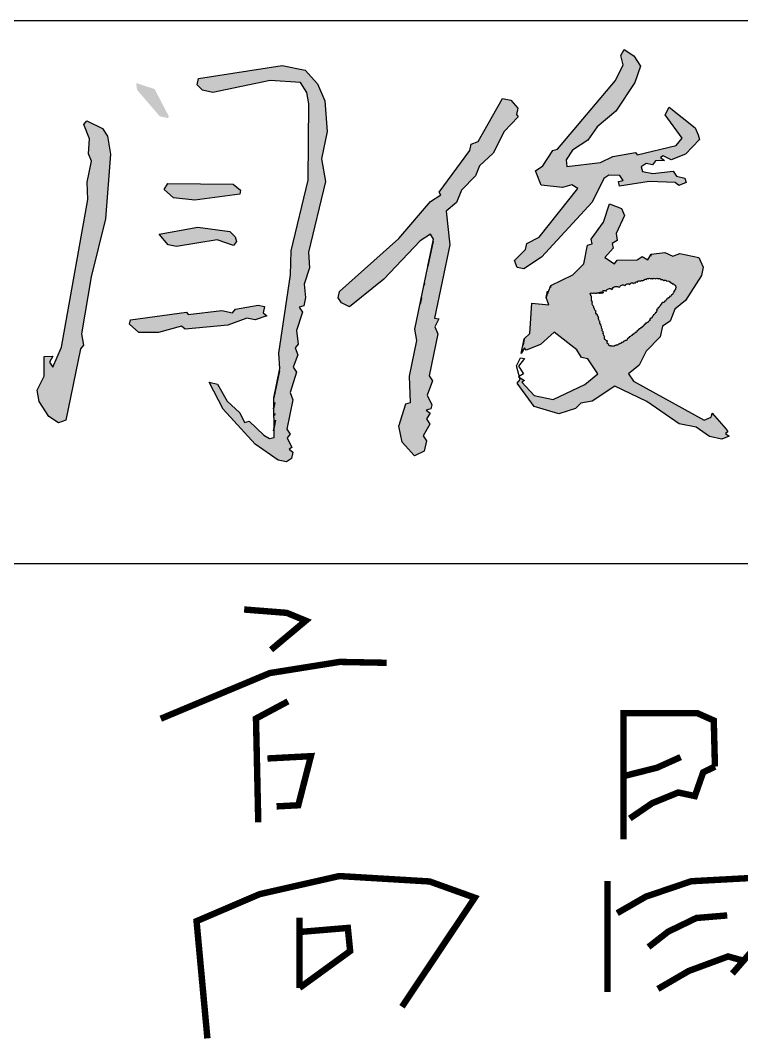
# Model space of a CAD drawing. Extents: x 4689302 to 7068445, y -422737 to 2032183.
# Drawn here: x 4730944 to 4731807, y -360760 to -359537 of the extents above; entities that cross this region are included whole.
import ezdxf

# ---------------------------------------------------------------- set-up
doc = ezdxf.new("R2010")
doc.units = 0
doc.header["$LTSCALE"] = 1000
doc.header["$MEASUREMENT"] = 0
doc.layers.get('0').update_dxf_attribs({"linetype": 'CONTINUOUS'})

# ---------------------------------------------------------------- blocks, each defined once
blk = doc.blocks.new('A$C744C32FA')
at = {"const_width": 30}
for points in [[(-1936, 1093.1), (-1737, 1077.4), (-1648, 1040.8), (-1810.3, 904.9)], [(942.2, 897.6), (1106.9, 926), (1169.4, 977), (1294.3, 999.7)], [(1541.1, 978.1), (1734.1, 989.1), (1817.8, 1000), (1872.5, 989.1)], [(1706.1, 987.5), (1698.5, 527.6)], [(-2325.8, 582.3), (-2064, 692), (-1816.1, 795.8), (-1489.9, 848), (-1270.4, 843.8)], [(1192.1, 880.6), (1163.7, 477.9), (1154.6, 348.5)], [(947.9, 580), (1072.8, 676.4), (1203.4, 738.8), (1356.7, 744.5), (1390.8, 772.8)], [(1530.1, 654.4), (1646.7, 719.9), (1785.1, 749), (1890.7, 785.4), (2007.2, 796.3)], [(-1731.1, 663.3), (-1880.7, 583.2), (-1870, 97.6)], [(-163.7, 18.3), (-163.7, 608.8), (180.7, 608.8), (258.6, 574), (264.1, 358.7)], [(1506.7, 561), (1490, 391), (1399.9, 274.3), (1309, 156.7), (1214, 33.6), (1126, -80.4), (1076.2, -119)], [(1095.5, 313.4), (1231.8, 432.5), (1356.7, 563), (1402.2, 585.7)], [(1603.2, 465.3), (1698.5, 527.6), (1793.8, 556.9), (1966.1, 567.8), (2002.8, 589.8)], [(1510, 451), (1603.4, 321), (1696.9, 211), (1853.7, 87.6), (1966.7, -1.2), (2044.2, -62.1), (2137.4, -95.7), (2323, -162.6), (2364.3, -162.4), (2404.4, -149), (2384.3, -155.7)], [(-1827.2, 396.4), (-1624.2, 407.1), (-1683, 177.6), (-1784.5, 172.3)], [(-163.7, 313.6), (-6.7, 353.2), (103.8, 402.9)], [(-133.8, 115.8), (-28.8, 187.6), (92.8, 237.3), (170.2, 220.7), (208.8, 331.1), (264.1, 358.7)], [(1369.4, -2.1), (1420.6, -23.6), (1477.1, -50.5)], [(-2107.7, -912.6), (-2158.4, -364.4), (-1862.9, -237.9), (-1491.3, -153.5), (-1069.2, -178.8), (-858.1, -254.7), (-908.7, -330.6), (-1198.4, -764.7)], [(1331.8, -238.6), (1431.3, -184.9), (1525.5, -163.4), (1670.8, -155.3), (1721.9, -174.1), (1703.1, -260.1), (1444.8, -563.8)], [(-237.6, -177.2), (-237.6, -696.2)], [(-192.7, -326.9), (-58.5, -249.7), (153.5, -177.7), (449.6, -161.7), (557.7, -209.7), (533.7, -365.6), (449.6, -489.5), (345.6, -609.4)], [(-1677.1, -676.4), (-1677.1, -347.5)], [(-46.5, -485.5), (45.5, -413.5), (177.5, -349.6), (321.6, -337.6)], [(-1677.1, -415), (-1451.5, -396.1), (-1440.7, -504.3), (-1677.1, -676.4)], [(-2.5, -681.3), (141.5, -597.4), (325.6, -529.4), (397.6, -549.4)]]:
    blk.add_lwpolyline(points, dxfattribs=at)

msp = doc.modelspace()

# ---------------------------------------------------------------- hatches: boundary and pattern name
at = {"linetype": 'Continuous'}
h = msp.add_hatch(color=256, dxfattribs=at)
h.paths.add_polyline_path([(4731052.1, -359697.4), (4731048.8, -359675.8), (4731042.8, -359666.7), (4731023.8, -359657.5), (4731020.3, -359662), (4731027.2, -359679.1), (4731026, -359697.2), (4731029.4, -359705.7), (4731024.2, -359730.8), (4731025, -359751.9), (4730993.4, -359928.4), (4730983.1, -359952.4), (4730979.1, -359946.3), (4730983.2, -359939.3), (4730972.7, -359939.7), (4730973, -359963.3), (4730964.3, -359979.8), (4730966.7, -359993.4), (4730978.6, -360011.6), (4730990.1, -360019.2), (4730998.6, -360015.8), (4731016.4, -359930.6), (4731020, -359926.1), (4731017.6, -359912.5), (4731029.2, -359844.3), (4731046.4, -359774.7)])
h.paths.add_polyline_path([(4731105, -359619.5), (4731083, -359612.3), (4731083.9, -359620.4), (4731111.2, -359652.2), (4731121.3, -359654.3), (4731121.8, -359651.8)])
h.paths.add_polyline_path([(4731243.2, -359609.2), (4731279.3, -359611.5), (4731287.2, -359623.6), (4731289.6, -359637.2), (4731288.8, -359728.6), (4731268.5, -359813.3), (4731267.7, -359841.9), (4731253.4, -359935.6), (4731254.7, -359954.2), (4731247.4, -359989.3), (4731248, -360036.5), (4731242.4, -360038), (4731235.5, -360033.9), (4731218, -360017.2), (4731212.5, -360018.6), (4731207.1, -360007), (4731191.6, -359993.3), (4731180.3, -359972.7), (4731170.2, -359970.6), (4731187, -360002.8), (4731225.3, -360044.8), (4731252.8, -360063.7), (4731262.8, -360065.8), (4731268.8, -360061.8), (4731270.4, -360054.3), (4731265.9, -360050.7), (4731269, -360048.7), (4731263.5, -360037.1), (4731267.1, -360032.7), (4731263.1, -360026.6), (4731270.5, -359991.5), (4731267, -359982.9), (4731274.8, -359958.4), (4731270.8, -359952.4), (4731276.5, -359937.8), (4731273, -359929.3), (4731276.6, -359924.8), (4731274.7, -359908.7), (4731281.9, -359886.7), (4731278, -359880.6), (4731283.5, -359879.2), (4731285.6, -359869.1), (4731283.7, -359853.1), (4731290.4, -359833.5), (4731289.1, -359814.9), (4731309.4, -359730.3), (4731304.6, -359703.1), (4731311.4, -359670.5), (4731308.7, -359633.4), (4731299.9, -359613.2), (4731284.9, -359597), (4731257.4, -359591.2), (4731157.3, -359606.9), (4731155.8, -359614.5), (4731162.2, -359621), (4731174.8, -359623.7)])
h.paths.add_polyline_path([(4731198.9, -359733.3), (4731120.6, -359732.6), (4731116.5, -359739.6), (4731127.5, -359749.8), (4731153, -359752.5), (4731206.8, -359745.4), (4731207.9, -359740.4)])
h.paths.add_polyline_path([(4731201.4, -359796.6), (4731194.9, -359790), (4731156.8, -359784.7), (4731110.5, -359793.3), (4731121, -359805.9), (4731131, -359808), (4731179.7, -359799.9), (4731199.3, -359806.6), (4731202.8, -359802.1)])
h.paths.add_polyline_path([(4731215.1, -359893.6), (4731225.1, -359895.7), (4731239.2, -359890.8), (4731234.7, -359887.3), (4731236.3, -359879.8), (4731228.8, -359878.2), (4731201.6, -359883), (4731198.1, -359887.5), (4731185.5, -359884.8), (4731145.3, -359889.5), (4731143.3, -359886.5), (4731076, -359895.9), (4731074.9, -359900.9), (4731085.9, -359911.1), (4731109.5, -359910.8), (4731137.2, -359903.5), (4731141.7, -359907), (4731192.4, -359902)])
h.paths.add_polyline_path([(4731488.7, -359723.3), (4731493.8, -359711.3), (4731510, -359696.4), (4731523.3, -359670.4), (4731540, -359652.9), (4731538, -359649.9), (4731539.6, -359642.4), (4731531.1, -359632.8), (4731521.1, -359630.7), (4731492.1, -359682.2), (4731483.5, -359685.6), (4731481.9, -359693.1), (4731445.3, -359743), (4731447.3, -359746), (4731435.2, -359754), (4731397.2, -359798.3), (4731326.3, -359862), (4731324.7, -359869.5), (4731328.7, -359875.5), (4731338.2, -359880.1), (4731379.2, -359846.9), (4731422.7, -359801), (4731434.9, -359793.1), (4731438.8, -359799.2), (4731416.3, -359906.9), (4731418.7, -359920.5), (4731409.8, -359963.1), (4731411, -359994.7), (4731405.5, -359996.2), (4731397.2, -360023.2), (4731401.1, -360042.4), (4731416, -360058.5), (4731427.6, -360053.1), (4731430.2, -360040.6), (4731426.2, -360034.5), (4731434.4, -360020.6), (4731430.4, -360014.5), (4731434.5, -360007.5), (4731430, -360003.9), (4731435.5, -360002.5), (4731436.6, -359997.5), (4731431.2, -359985.9), (4731437.3, -359968.9), (4731433.4, -359962.8), (4731443.9, -359912.7), (4731440.4, -359904.1), (4731445, -359894.6), (4731440, -359893.6), (4731458.3, -359805.9), (4731453.7, -359765.7), (4731466.3, -359755.2), (4731472, -359740.7)])
h.paths.add_polyline_path([(4731634.3, -359664.8), (4731656.6, -359645.9), (4731679.4, -359611.5), (4731686.1, -359592), (4731678.2, -359579.8), (4731666.7, -359572.2), (4731662.7, -359579.2), (4731665.6, -359590.3), (4731656.4, -359609.3), (4731586.9, -359691.5), (4731581.3, -359693), (4731569.6, -359711.4), (4731560.5, -359717.4), (4731567.4, -359734.5), (4731593, -359737.3), (4731604.1, -359734.3), (4731611.1, -359738.4), (4731564.9, -359796.8), (4731550.2, -359804.2), (4731548.7, -359811.7), (4731535.5, -359824.6), (4731538.9, -359833.2), (4731546.5, -359834.8), (4731567.7, -359820.9), (4731628.5, -359755.1), (4731642.3, -359726.6), (4731648.4, -359722.7), (4731661.4, -359722.8), (4731665.4, -359728.8), (4731659.8, -359730.3), (4731661.3, -359735.8), (4731696.5, -359730.1), (4731727.6, -359731.4), (4731732.1, -359734.9), (4731740.7, -359731.5), (4731739.2, -359726), (4731729.2, -359723.9), (4731725.2, -359717.8), (4731701.1, -359720.6), (4731688.6, -359718), (4731687.1, -359712.5), (4731693.2, -359708.5), (4731700.7, -359710.1), (4731704.2, -359705.6), (4731714.8, -359705.2), (4731710.3, -359701.6), (4731713.3, -359699.6), (4731722.8, -359704.2), (4731740, -359697.4), (4731756.7, -359679.9), (4731755.2, -359674.4), (4731751.8, -359665.8), (4731720.4, -359641), (4731715.8, -359650.5), (4731736.1, -359678.2), (4731729, -359687.2), (4731682.2, -359698.4), (4731680.2, -359695.3), (4731653.1, -359700.1), (4731638.4, -359707.5), (4731598.2, -359712.2), (4731597.3, -359704.2), (4731604.9, -359692.7), (4731623.1, -359680.8)])
h.paths.add_polyline_path([(4731657.3, -359792.5), (4731667, -359771), (4731663.6, -359762.5), (4731649.1, -359756.8), (4731641.8, -359778.8), (4731627.1, -359799.3), (4731628.6, -359804.8), (4731623, -359806.3), (4731618.3, -359828.9), (4731605.1, -359841.8), (4731578.9, -359854.6), (4731573.3, -359869.1), (4731576.7, -359877.7), (4731556.1, -359876), (4731553.8, -359912.1), (4731547.2, -359918.6), (4731545.7, -359926.1), (4731543.6, -359936.1), (4731547.6, -359929.2), (4731549.6, -359932.2), (4731566.8, -359925.3), (4731583, -359910.4), (4731609.9, -359931.7), (4731615.8, -359940.8), (4731623.3, -359942.4), (4731635.2, -359960.5), (4731619.6, -359973), (4731581.8, -359991.2), (4731559.2, -359986.5), (4731544.3, -359970.3), (4731547.3, -359968.3), (4731541.7, -359965.1), (4731542.3, -359967.3), (4731538.7, -359971.8), (4731559.1, -359999.5), (4731588.6, -360008.3), (4731608.3, -360002), (4731614.9, -359995.5), (4731628.4, -359993.1), (4731655.7, -359975.3), (4731693.7, -359993.7), (4731732.6, -360020.1), (4731752.7, -360024.3), (4731768.6, -360035.5), (4731783.7, -360038.6), (4731792.2, -360035.2), (4731787.8, -360031.7), (4731790.8, -360029.7), (4731788.8, -360026.6), (4731771.9, -360007.4), (4731771.4, -360009.9), (4731770.9, -360012.4), (4731762.3, -360015.9), (4731677.8, -359969.4), (4731671.9, -359960.4), (4731684.5, -359949.9), (4731693.2, -359933.4), (4731709.9, -359916), (4731712.6, -359903.5), (4731721.6, -359897.5), (4731727.3, -359883), (4731739.9, -359872.6), (4731759.3, -359842.6), (4731761.4, -359832.6), (4731755.9, -359821), (4731733.4, -359816.3), (4731724.8, -359819.7), (4731715.3, -359815.1), (4731699.2, -359817), (4731695.2, -359824), (4731688.2, -359819.9), (4731682.1, -359823.9), (4731658.5, -359824.2), (4731655, -359828.7), (4731643.5, -359821), (4731653.6, -359810.1), (4731652.2, -359804.5), (4731658.2, -359800.6)])
h.paths.add_polyline_path([(4731660.9, -359857.1, -0.520567), (4731667.9, -359854.9, -0.520567), (4731673.3, -359853.3, -0.520567), (4731677.7, -359852.2, -0.520567), (4731679.8, -359851.7, -0.520567), (4731682.5, -359850.6, -0.520567), (4731686.3, -359849.5, -0.520567), (4731689.1, -359849, -0.520567), (4731690.7, -359848.4, -0.520567), (4731693.4, -359847.3, -0.520567), (4731695.6, -359846.8, -0.520567), (4731698.8, -359846.8, -0.520567), (4731701, -359846.8, -0.520567), (4731704.2, -359846.8, -0.520567), (4731707.5, -359846.8, -0.520567), (4731709.6, -359846.8, -0.520567), (4731710.7, -359847.9, -0.520567), (4731714, -359849, -0.520567), (4731717.8, -359849.5, -0.520567), (4731721.6, -359851.1, -0.520567), (4731723.2, -359851.7, -0.520567), (4731724.3, -359852.8, -0.520567), (4731726.4, -359853.8, -0.520567), (4731728.1, -359855.5, -0.520567), (4731728.1, -359858.2, -0.520567), (4731727, -359860.3, -0.520567), (4731725.9, -359862, -0.520567), (4731724.8, -359864.1, -0.520567), (4731723.2, -359865.8, -0.520567), (4731721, -359867.9, -0.520567), (4731718.9, -359869.5, -0.520567), (4731717.2, -359871.2, -0.520567), (4731715.1, -359873.3, -0.520567), (4731712.4, -359875, -0.520567), (4731711.3, -359876, -0.520567), (4731710.2, -359877.7, -0.520567), (4731708.6, -359879.8, -0.520567), (4731706.9, -359881.5, -0.520567), (4731705.3, -359883.6, -0.520567), (4731703.7, -359887.4, -0.520567), (4731701.5, -359889.6, -0.520567), (4731700.4, -359891.7, -0.520567), (4731698.3, -359893.9, -0.520567), (4731697.2, -359895, -0.520567), (4731696.1, -359897.2, -0.520567), (4731693.9, -359898.8, -0.520567), (4731692.3, -359899.9, -0.520567), (4731691.2, -359901, -0.520567), (4731689.6, -359902.6, -0.520567), (4731688, -359904.2, -0.520567), (4731686.3, -359905.3, -0.520567), (4731684.7, -359906.4, -0.520567), (4731683.6, -359907.5, -0.520567), (4731682, -359909.1, -0.520567), (4731679.8, -359910.7, -0.520567), (4731678.2, -359912.3, -0.520567), (4731676.6, -359913.4, -0.520567), (4731675, -359914.5, -0.520567), (4731672.8, -359916.1, -0.520567), (4731671.7, -359917.2, -0.520567), (4731670.6, -359918.3, -0.520567), (4731667.9, -359920.5, -0.520567), (4731666.3, -359921, -0.520567), (4731663.6, -359922.6, -0.520567), (4731661.4, -359924.2, -0.520567), (4731659.8, -359924.8, -0.520567), (4731657.6, -359925.9, -0.520567), (4731655.5, -359926.4, -0.520567), (4731653.8, -359927, -0.520567), (4731652.2, -359927, -0.520567), (4731650.6, -359927, -0.520567), (4731648.4, -359925.3, -0.520567), (4731646.8, -359921, -0.520567), (4731643.5, -359915.6, -0.520567), (4731642.4, -359912.9, -0.520567), (4731641.9, -359910.2, -0.520567), (4731640.8, -359906.9, -0.520567), (4731639.7, -359905.3, -0.520567), (4731639.7, -359903.7, -0.520567), (4731639.2, -359901.5, -0.520567), (4731638.1, -359897.7, -0.520567), (4731636.5, -359895.5, -0.520567), (4731636.5, -359893.4, -0.520567), (4731635.9, -359891.7, -0.520567), (4731634.9, -359889.6, -0.520567), (4731633.2, -359885.3, -0.520567), (4731631.6, -359882.5, -0.520567), (4731630.5, -359879.8, -0.520567), (4731629.4, -359878.2, -0.520567), (4731628.9, -359875.5, -0.520567), (4731628.9, -359873.9, -0.520567), (4731627.8, -359872.3, -0.520567), (4731627.8, -359870.6, -0.520567), (4731627.8, -359869, -0.520567), (4731627.8, -359867.4, -0.520567), (4731626.7, -359865.8, -0.520567), (4731626.2, -359864.1, -0.520567), (4731628.4, -359864.1, -0.520567), (4731630, -359864.1, -0.520567), (4731632.1, -359864.1, -0.520567), (4731633.8, -359864.1, -0.435193), (4731636.6, -359863.7, -0.455955), (4731639.7, -359863, -0.520567), (4731645.2, -359861.4, -0.520567), (4731652.2, -359859.3, -0.520567)], flags=16)
h.paths.add_polyline_path([(4732025.6, -359757.1), (4731987.6, -359738.7), (4731981.1, -359732.1), (4731973.1, -359733), (4731966.6, -359726.4), (4731949.1, -359722.8), (4731954.9, -359744.9), (4731984, -359756.2), (4731990.4, -359762.8), (4731989.4, -359767.8), (4732011.9, -359772.5), (4732027.1, -359762.6)])
h.paths.add_polyline_path([(4731941.3, -359810.1), (4731924.3, -359803.9), (4731905.7, -359805.2), (4731913.1, -359819.9), (4731945.2, -359829.2), (4731947, -359845.3), (4731953.5, -359851.8), (4731962.2, -359835.4)])
h.paths.add_polyline_path([(4731982.6, -359912.9), (4731981.1, -359907.3), (4731990.2, -359901.4), (4731986.3, -359895.3), (4731994.3, -359894.4), (4731992.8, -359888.8), (4731998.4, -359887.4), (4731998.9, -359884.9), (4731989.9, -359877.8), (4731989.4, -359880.3), (4731988.9, -359882.8), (4731980.3, -359886.2), (4731950.4, -359916.6), (4731945.8, -359926.1), (4731930.1, -359938.5), (4731925.5, -359948), (4731890.2, -359966.8), (4731888.7, -359974.3), (4731892.6, -359980.4), (4731907.1, -359986), (4731930.3, -359975.2), (4731961.8, -359937.3), (4731959.8, -359934.2), (4731968.9, -359928.3), (4731967.4, -359922.8)])
h.paths.add_polyline_path([(4732119.8, -359719.2), (4732140, -359710.4), (4732193.8, -359703.3), (4732208.8, -359706.5), (4732232.9, -359703.7), (4732236.9, -359709.7), (4732239, -359699.7), (4732255.5, -359708.4), (4732264.1, -359704.9), (4732265.1, -359699.9), (4732247.1, -359685.7), (4732249.1, -359688.7), (4732243.1, -359692.7), (4732231.6, -359685.1), (4732200.5, -359683.8), (4732196.9, -359688.3), (4732174.4, -359683.6), (4732160.8, -359686), (4732156.8, -359679.9), (4732172.6, -359654.4), (4732177.3, -359631.9), (4732171.9, -359620.3), (4732157.9, -359612.1), (4732154.4, -359616.6), (4732151.6, -359642.2), (4732125.2, -359681.1), (4732119.6, -359682.6), (4732118.1, -359690.1), (4732075.3, -359707.3), (4732074.7, -359709.8), (4732073.2, -359717.3), (4732079.1, -359726.4), (4732046.2, -359758.8), (4732044.1, -359768.8), (4732036, -359769.7), (4732031.4, -359779.2), (4732040.9, -359783.8), (4732045, -359776.8), (4732050, -359777.9), (4732054.1, -359770.9), (4732059.1, -359771.9), (4732057.7, -359766.4), (4732080.9, -359755.6), (4732085.5, -359746.1), (4732103.1, -359736.7)])

# ---------------------------------------------------------------- linework, layer by layer
for p, q in [((4729207.2, -359537.3), (4734707.2, -359537.3)), ((4729207.2, -360187.3), (4734707.2, -360187.3))]:
    msp.add_line(p, q)
for points in [[(4731755.2, -359674.4), (4731756.7, -359679.9), (4731740, -359697.4), (4731722.8, -359704.2), (4731713.3, -359699.6), (4731710.3, -359701.6), (4731714.8, -359705.2), (4731704.2, -359705.6), (4731700.7, -359710.1), (4731693.2, -359708.5), (4731687.1, -359712.5), (4731688.6, -359718), (4731701.1, -359720.6), (4731725.2, -359717.8), (4731729.2, -359723.9), (4731739.2, -359726), (4731740.7, -359731.5), (4731732.1, -359734.9), (4731727.6, -359731.4), (4731696.5, -359730.1), (4731661.3, -359735.8), (4731659.8, -359730.3), (4731665.4, -359728.8), (4731661.4, -359722.8), (4731648.4, -359722.7), (4731642.3, -359726.6), (4731628.5, -359755.1), (4731567.7, -359820.9), (4731546.5, -359834.8), (4731538.9, -359833.2), (4731535.5, -359824.6), (4731548.7, -359811.7), (4731550.2, -359804.2), (4731564.9, -359796.8), (4731611.1, -359738.4), (4731604.1, -359734.3), (4731593, -359737.3), (4731567.4, -359734.5), (4731560.5, -359717.4), (4731569.6, -359711.4), (4731581.3, -359693), (4731586.9, -359691.5), (4731656.4, -359609.3), (4731665.6, -359590.3), (4731662.7, -359579.2), (4731666.7, -359572.2), (4731678.2, -359579.8), (4731686.1, -359592), (4731679.4, -359611.5), (4731656.6, -359645.9), (4731634.3, -359664.8), (4731623.1, -359680.8), (4731604.9, -359692.7), (4731597.3, -359704.2), (4731598.2, -359712.2), (4731638.4, -359707.5), (4731653.1, -359700.1), (4731680.2, -359695.3), (4731682.2, -359698.4), (4731729, -359687.2), (4731736.1, -359678.2), (4731715.8, -359650.5), (4731720.4, -359641), (4731751.8, -359665.8), (4731755.2, -359674.4)], [(4731270.4, -360054.3), (4731268.8, -360061.8), (4731262.8, -360065.8), (4731252.8, -360063.7), (4731225.3, -360044.8), (4731187, -360002.8), (4731170.2, -359970.6), (4731180.3, -359972.7), (4731191.6, -359993.3), (4731207.1, -360007), (4731212.5, -360018.6), (4731218, -360017.2), (4731235.5, -360033.9), (4731242.4, -360038), (4731248, -360036.5), (4731247.4, -359989.3), (4731254.7, -359954.2), (4731253.4, -359935.6), (4731267.7, -359841.9), (4731268.5, -359813.3), (4731288.8, -359728.6), (4731289.6, -359637.2), (4731287.2, -359623.6), (4731279.3, -359611.5), (4731243.2, -359609.2), (4731174.8, -359623.7), (4731162.2, -359621), (4731155.8, -359614.5), (4731157.3, -359606.9), (4731257.4, -359591.2), (4731284.9, -359597), (4731299.9, -359613.2), (4731308.7, -359633.4), (4731311.4, -359670.5), (4731304.6, -359703.1), (4731309.4, -359730.3), (4731289.1, -359814.9), (4731290.4, -359833.5), (4731283.7, -359853.1), (4731285.6, -359869.1), (4731283.5, -359879.2), (4731278, -359880.6), (4731281.9, -359886.7), (4731274.7, -359908.7), (4731276.6, -359924.8), (4731273, -359929.3), (4731276.5, -359937.8), (4731270.8, -359952.4), (4731274.8, -359958.4), (4731267, -359982.9), (4731270.5, -359991.5), (4731263.1, -360026.6), (4731267.1, -360032.7), (4731263.5, -360037.1), (4731269, -360048.7), (4731265.9, -360050.7), (4731270.4, -360054.3)], [(4731539.6, -359642.4), (4731538, -359649.9), (4731540, -359652.9), (4731523.3, -359670.4), (4731510, -359696.4), (4731493.8, -359711.3), (4731488.7, -359723.3), (4731472, -359740.7), (4731466.3, -359755.2), (4731453.7, -359765.7), (4731458.3, -359805.9), (4731440, -359893.6), (4731445, -359894.6), (4731440.4, -359904.1), (4731443.9, -359912.7), (4731433.4, -359962.8), (4731437.3, -359968.9), (4731431.2, -359985.9), (4731436.6, -359997.5), (4731435.5, -360002.5), (4731430, -360003.9), (4731434.5, -360007.5), (4731430.4, -360014.5), (4731434.4, -360020.6), (4731426.2, -360034.5), (4731430.2, -360040.6), (4731427.6, -360053.1), (4731416, -360058.5), (4731401.1, -360042.4), (4731397.2, -360023.2), (4731405.5, -359996.2), (4731411, -359994.7), (4731409.8, -359963.1), (4731418.7, -359920.5), (4731416.3, -359906.9), (4731438.8, -359799.2), (4731434.9, -359793.1), (4731422.7, -359801), (4731379.2, -359846.9), (4731338.2, -359880.1), (4731328.7, -359875.5), (4731324.7, -359869.5), (4731326.3, -359862), (4731397.2, -359798.3), (4731435.2, -359754), (4731447.3, -359746), (4731445.3, -359743), (4731481.9, -359693.1), (4731483.5, -359685.6), (4731492.1, -359682.2), (4731521.1, -359630.7), (4731531.1, -359632.8), (4731539.6, -359642.4)], [(4731020, -359926.1), (4731016.4, -359930.6), (4730998.6, -360015.8), (4730990.1, -360019.2), (4730978.6, -360011.6), (4730966.7, -359993.4), (4730964.3, -359979.8), (4730973, -359963.3), (4730972.7, -359939.7), (4730983.2, -359939.3), (4730979.1, -359946.3), (4730983.1, -359952.4), (4730993.4, -359928.4), (4731025, -359751.9), (4731024.2, -359730.8), (4731029.4, -359705.7), (4731026, -359697.2), (4731027.2, -359679.1), (4731020.3, -359662), (4731023.8, -359657.5), (4731042.8, -359666.7), (4731048.8, -359675.8), (4731052.1, -359697.4), (4731046.4, -359774.7), (4731029.2, -359844.3), (4731017.6, -359912.5), (4731020, -359926.1)], [(4731207.9, -359740.4), (4731206.8, -359745.4), (4731153, -359752.5), (4731127.5, -359749.8), (4731116.5, -359739.6), (4731120.6, -359732.6), (4731198.9, -359733.3), (4731207.9, -359740.4)], [(4731788.8, -360026.6), (4731790.8, -360029.7), (4731787.8, -360031.7), (4731792.2, -360035.2), (4731783.7, -360038.6), (4731768.6, -360035.5), (4731752.7, -360024.3), (4731732.6, -360020.1), (4731693.7, -359993.7), (4731655.7, -359975.3), (4731628.4, -359993.1), (4731614.9, -359995.5), (4731608.3, -360002), (4731588.6, -360008.3), (4731559.1, -359999.5), (4731538.7, -359971.8), (4731542.3, -359967.3), (4731537.9, -359950.7), (4731542.5, -359941.2), (4731547.5, -359942.2), (4731540.4, -359951.2), (4731546.4, -359960.3), (4731540.3, -359964.2), (4731547.3, -359968.3), (4731544.3, -359970.3), (4731559.2, -359986.5), (4731581.8, -359991.2), (4731619.6, -359973), (4731635.2, -359960.5), (4731623.3, -359942.4), (4731615.8, -359940.8), (4731609.9, -359931.7), (4731583, -359910.4), (4731566.8, -359925.3), (4731549.6, -359932.2), (4731547.6, -359929.2), (4731543.6, -359936.1), (4731547.2, -359918.6), (4731553.8, -359912.1), (4731556.1, -359876), (4731576.7, -359877.7), (4731573.3, -359869.1), (4731578.9, -359854.6), (4731605.1, -359841.8), (4731618.3, -359828.9), (4731623, -359806.3), (4731628.6, -359804.8), (4731627.1, -359799.3), (4731641.8, -359778.8), (4731649.1, -359756.8), (4731663.6, -359762.5), (4731667, -359771), (4731657.3, -359792.5), (4731658.2, -359800.6), (4731652.2, -359804.5), (4731653.6, -359810.1), (4731643.5, -359821), (4731655, -359828.7), (4731658.5, -359824.2), (4731682.1, -359823.9), (4731688.2, -359819.9), (4731695.2, -359824), (4731699.2, -359817), (4731715.3, -359815.1), (4731724.8, -359819.7), (4731733.4, -359816.3), (4731755.9, -359821), (4731761.4, -359832.6), (4731759.3, -359842.6), (4731739.9, -359872.6), (4731727.3, -359883), (4731721.6, -359897.5), (4731712.6, -359903.5), (4731709.9, -359916), (4731693.2, -359933.4), (4731684.5, -359949.9), (4731671.9, -359960.4), (4731677.8, -359969.4), (4731762.3, -360015.9), (4731770.9, -360012.4), (4731771.9, -360007.4), (4731788.8, -360026.6)], [(4731201.4, -359796.6), (4731202.8, -359802.1), (4731199.3, -359806.6), (4731179.7, -359799.9), (4731131, -359808), (4731121, -359805.9), (4731110.5, -359793.3), (4731156.8, -359784.7), (4731194.9, -359790), (4731201.4, -359796.6)], [(4731438.3, -359801.7), (4731432, -359831.7), (4731438.3, -359801.7)], [(4731699.2, -359817), (4731698.7, -359819.5), (4731699.2, -359817)], [(4731427.8, -359851.8), (4731427.3, -359854.3), (4731427.8, -359851.8)], [(4731574.8, -359861.6), (4731573.3, -359869.1), (4731574.8, -359861.6)], [(4731578.9, -359854.6), (4731578.4, -359857.1), (4731578.9, -359854.6)], [(4731234.7, -359887.3), (4731239.2, -359890.8), (4731225.1, -359895.7), (4731215.1, -359893.6), (4731192.4, -359902), (4731141.7, -359907), (4731137.2, -359903.5), (4731109.5, -359910.8), (4731085.9, -359911.1), (4731074.9, -359900.9), (4731076, -359895.9), (4731143.3, -359886.5), (4731145.3, -359889.5), (4731185.5, -359884.8), (4731198.1, -359887.5), (4731201.6, -359883), (4731228.8, -359878.2), (4731236.3, -359879.8), (4731234.7, -359887.3)], [(4731424.2, -359869.3), (4731422.6, -359876.9), (4731424.2, -359869.3)], [(4731547.2, -359918.6), (4731545.7, -359926.1), (4731547.2, -359918.6)], [(4731544.6, -359931.1), (4731543.6, -359936.1), (4731544.6, -359931.1)], [(4731254.2, -359956.7), (4731247.4, -359989.3), (4731254.2, -359956.7)], [(4731248.8, -359994.8), (4731247.3, -360002.4), (4731248.8, -359994.8)], [(4731248.7, -360007.9), (4731248.2, -360010.4), (4731248.7, -360007.9)], [(4731771.9, -360007.4), (4731771.4, -360009.9), (4731771.9, -360007.4)], [(4731249.7, -360015.9), (4731247, -360028.5), (4731249.7, -360015.9)]]:
    msp.add_lwpolyline(points, dxfattribs=at)
msp.add_lwpolyline([(4731636.5, -359864.1, -0.520567), (4731639.7, -359863, -0.520567), (4731639.7, -359863, -0.520567), (4731645.2, -359861.4, -0.520567), (4731645.2, -359861.4, -0.520567), (4731652.2, -359859.3, -0.520567), (4731652.2, -359859.3, -0.520567), (4731660.9, -359857.1, -0.520567), (4731660.9, -359857.1, -0.520567), (4731667.9, -359854.9, -0.520567), (4731667.9, -359854.9, -0.520567), (4731673.3, -359853.3, -0.520567), (4731673.3, -359853.3, -0.520567), (4731677.7, -359852.2, -0.520567), (4731677.7, -359852.2, -0.520567), (4731679.8, -359851.7, -0.520567), (4731679.8, -359851.7, -0.520567), (4731682.5, -359850.6, -0.520567), (4731682.5, -359850.6, -0.520567), (4731686.3, -359849.5, -0.520567), (4731686.3, -359849.5, -0.520567), (4731689.1, -359849, -0.520567), (4731689.1, -359849, -0.520567), (4731690.7, -359848.4, -0.520567), (4731690.7, -359848.4, -0.520567), (4731693.4, -359847.3, -0.520567), (4731693.4, -359847.3, -0.520567), (4731695.6, -359846.8, -0.520567), (4731695.6, -359846.8, -0.520567), (4731698.8, -359846.8, -0.520567), (4731698.8, -359846.8, -0.520567), (4731701, -359846.8, -0.520567), (4731701, -359846.8, -0.520567), (4731704.2, -359846.8, -0.520567), (4731704.2, -359846.8, -0.520567), (4731707.5, -359846.8, -0.520567), (4731707.5, -359846.8, -0.520567), (4731709.6, -359846.8, -0.520567), (4731709.6, -359846.8, -0.520567), (4731710.7, -359847.9, -0.520567), (4731710.7, -359847.9, -0.520567), (4731714, -359849, -0.520567), (4731714, -359849, -0.520567), (4731717.8, -359849.5, -0.520567), (4731717.8, -359849.5, -0.520567), (4731721.6, -359851.1, -0.520567), (4731721.6, -359851.1, -0.520567), (4731723.2, -359851.7, -0.520567), (4731723.2, -359851.7, -0.520567), (4731724.3, -359852.8, -0.520567), (4731724.3, -359852.8, -0.520567), (4731726.4, -359853.8, -0.520567), (4731726.4, -359853.8, -0.520567), (4731728.1, -359855.5, -0.520567), (4731728.1, -359855.5, -0.520567), (4731728.1, -359858.2, -0.520567), (4731728.1, -359858.2, -0.520567), (4731727, -359860.3, -0.520567), (4731727, -359860.3, -0.520567), (4731725.9, -359862, -0.520567), (4731725.9, -359862, -0.520567), (4731724.8, -359864.1, -0.520567), (4731724.8, -359864.1, -0.520567), (4731723.2, -359865.8, -0.520567), (4731723.2, -359865.8, -0.520567), (4731721, -359867.9, -0.520567), (4731721, -359867.9, -0.520567), (4731718.9, -359869.5, -0.520567), (4731718.9, -359869.5, -0.520567), (4731717.2, -359871.2, -0.520567), (4731717.2, -359871.2, -0.520567), (4731715.1, -359873.3, -0.520567), (4731715.1, -359873.3, -0.520567), (4731712.4, -359875, -0.520567), (4731712.4, -359875, -0.520567), (4731711.3, -359876, -0.520567), (4731711.3, -359876, -0.520567), (4731710.2, -359877.7, -0.520567), (4731710.2, -359877.7, -0.520567), (4731708.6, -359879.8, -0.520567), (4731708.6, -359879.8, -0.520567), (4731706.9, -359881.5, -0.520567), (4731706.9, -359881.5, -0.520567), (4731705.3, -359883.6, -0.520567), (4731705.3, -359883.6, -0.520567), (4731703.7, -359887.4, -0.520567), (4731703.7, -359887.4, -0.520567), (4731701.5, -359889.6, -0.520567), (4731701.5, -359889.6, -0.520567), (4731700.4, -359891.7, -0.520567), (4731700.4, -359891.7, -0.520567), (4731698.3, -359893.9, -0.520567), (4731698.3, -359893.9, -0.520567), (4731697.2, -359895, -0.520567), (4731697.2, -359895, -0.520567), (4731696.1, -359897.2, -0.520567), (4731696.1, -359897.2, -0.520567), (4731693.9, -359898.8, -0.520567), (4731693.9, -359898.8, -0.520567), (4731692.3, -359899.9, -0.520567), (4731692.3, -359899.9, -0.520567), (4731691.2, -359901, -0.520567), (4731691.2, -359901, -0.520567), (4731689.6, -359902.6, -0.520567), (4731689.6, -359902.6, -0.520567), (4731688, -359904.2, -0.520567), (4731688, -359904.2, -0.520567), (4731686.3, -359905.3, -0.520567), (4731686.3, -359905.3, -0.520567), (4731684.7, -359906.4, -0.520567), (4731684.7, -359906.4, -0.520567), (4731683.6, -359907.5, -0.520567), (4731683.6, -359907.5, -0.520567), (4731682, -359909.1, -0.520567), (4731682, -359909.1, -0.520567), (4731679.8, -359910.7, -0.520567), (4731679.8, -359910.7, -0.520567), (4731678.2, -359912.3, -0.520567), (4731678.2, -359912.3, -0.520567), (4731676.6, -359913.4, -0.520567), (4731676.6, -359913.4, -0.520567), (4731675, -359914.5, -0.520567), (4731675, -359914.5, -0.520567), (4731672.8, -359916.1, -0.520567), (4731672.8, -359916.1, -0.520567), (4731671.7, -359917.2, -0.520567), (4731671.7, -359917.2, -0.520567), (4731670.6, -359918.3, -0.520567), (4731670.6, -359918.3, -0.520567), (4731667.9, -359920.5, -0.520567), (4731667.9, -359920.5, -0.520567), (4731666.3, -359921, -0.520567), (4731666.3, -359921, -0.520567), (4731663.6, -359922.6, -0.520567), (4731663.6, -359922.6, -0.520567), (4731661.4, -359924.2, -0.520567), (4731661.4, -359924.2, -0.520567), (4731659.8, -359924.8, -0.520567), (4731659.8, -359924.8, -0.520567), (4731657.6, -359925.9, -0.520567), (4731657.6, -359925.9, -0.520567), (4731655.5, -359926.4, -0.520567), (4731655.5, -359926.4, -0.520567), (4731653.8, -359927, -0.520567), (4731653.8, -359927, -0.520567), (4731652.2, -359927, -0.520567), (4731652.2, -359927, -0.520567), (4731650.6, -359927, -0.520567), (4731650.6, -359927, -0.520567), (4731648.4, -359925.3, -0.520567), (4731648.4, -359925.3, -0.520567), (4731646.8, -359921, -0.520567), (4731646.8, -359921, -0.520567), (4731643.5, -359915.6, -0.520567), (4731643.5, -359915.6, -0.520567), (4731642.4, -359912.9, -0.520567), (4731642.4, -359912.9, -0.520567), (4731641.9, -359910.2, -0.520567), (4731641.9, -359910.2, -0.520567), (4731640.8, -359906.9, -0.520567), (4731640.8, -359906.9, -0.520567), (4731639.7, -359905.3, -0.520567), (4731639.7, -359905.3, -0.520567), (4731639.7, -359903.7, -0.520567), (4731639.7, -359903.7, -0.520567), (4731639.2, -359901.5, -0.520567), (4731639.2, -359901.5, -0.520567), (4731638.1, -359897.7, -0.520567), (4731638.1, -359897.7, -0.520567), (4731636.5, -359895.5, -0.520567), (4731636.5, -359895.5, -0.520567), (4731636.5, -359893.4, -0.520567), (4731636.5, -359893.4, -0.520567), (4731635.9, -359891.7, -0.520567), (4731635.9, -359891.7, -0.520567), (4731634.9, -359889.6, -0.520567), (4731634.9, -359889.6, -0.520567), (4731633.2, -359885.3, -0.520567), (4731633.2, -359885.3, -0.520567), (4731631.6, -359882.5, -0.520567), (4731631.6, -359882.5, -0.520567), (4731630.5, -359879.8, -0.520567), (4731630.5, -359879.8, -0.520567), (4731629.4, -359878.2, -0.520567), (4731629.4, -359878.2, -0.520567), (4731628.9, -359875.5, -0.520567), (4731628.9, -359875.5, -0.520567), (4731628.9, -359873.9, -0.520567), (4731628.9, -359873.9, -0.520567), (4731627.8, -359872.3, -0.520567), (4731627.8, -359872.3, -0.520567), (4731627.8, -359870.6, -0.520567), (4731627.8, -359870.6, -0.520567), (4731627.8, -359869, -0.520567), (4731627.8, -359869, -0.520567), (4731627.8, -359867.4, -0.520567), (4731627.8, -359867.4, -0.520567), (4731626.7, -359865.8, -0.520567), (4731626.7, -359865.8, -0.520567), (4731626.2, -359864.1, -0.520567), (4731626.2, -359864.1, -0.520567), (4731628.4, -359864.1, -0.520567), (4731628.4, -359864.1, -0.520567), (4731630, -359864.1, -0.520567), (4731630, -359864.1, -0.520567), (4731632.1, -359864.1, -0.520567), (4731632.1, -359864.1, -0.520567), (4731633.8, -359864.1, -0.520567), (4731633.8, -359864.1, -0.520567), (4731637, -359864.1, -0.520567), (4731637, -359864.1, -0.520567), (4731639.2, -359864.1, -0.520567), (4731639.2, -359864.1, -0.520567), (4731641.4, -359863.6, -0.520567), (4731641.4, -359863.6, -0.520567), (4731642.4, -359862.5, -0.520567), (4731642.4, -359862.5, -0.520567), (4731642.4, -359862.5)], format="xyb", dxfattribs=at)

# ---------------------------------------------------------------- block references
at = {"xscale": 0.2559999999994034, "yscale": 0.2559999999994034, "zscale": 0.2559999999994034}
msp.add_blockref('A$C744C32FA', (4731707.7, -360522.4), dxfattribs=at)

doc.saveas('drawing.dxf')
